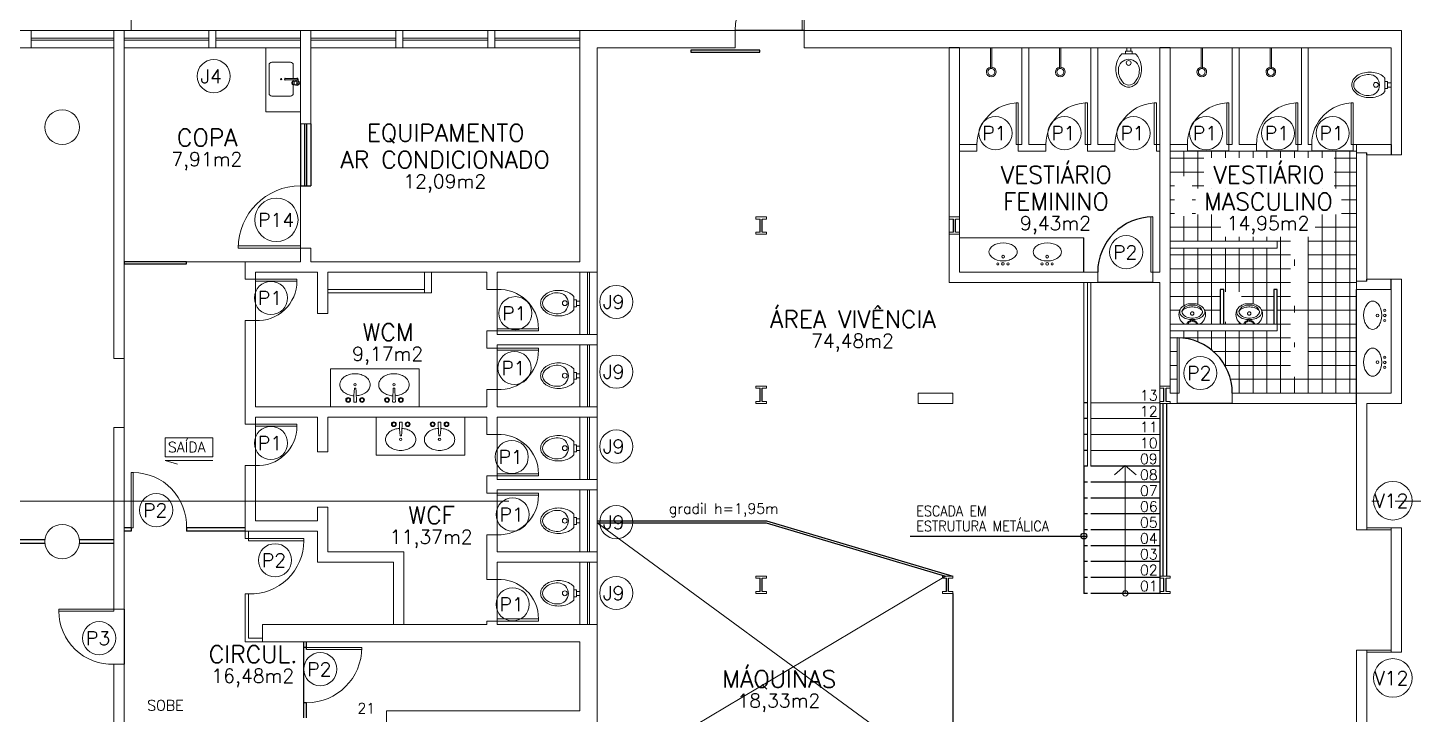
# Model space of a CAD drawing. Extents: x -1057 to 3416, y -340 to 4111.
# Drawn here: x -229.51 to -209.44, y 492.8 to 502.74 of the extents above; entities that cross this region are included whole.
import ezdxf
from ezdxf.enums import TextEntityAlignment as Align

# ---------------------------------------------------------------- set-up
doc = ezdxf.new("R2010")
doc.units = 0
doc.header["$LTSCALE"] = 50
for name, pattern in [('CONTINU', [0]), ('DASHDOT', [1, 0.5, -0.25, 0, -0.25]), ('DASHDOTX2', [2, 1, -0.5, 0, -0.5])]:
    doc.linetypes.add(name, pattern=pattern)
doc.layers.add('0.1', color=8, linetype='Continuous', lineweight=13)
doc.styles.add('80X50', font='romans.shx')
doc.styles.add('ROMANS', font='romans')
doc.styles.get("Standard").update_dxf_attribs({"font": 'romans.shx'})

# ---------------------------------------------------------------- blocks, each defined once
blk = doc.blocks.new('P60')
at = {"color": 252}
blk.add_lwpolyline([(-0.6, 0.06), (0, 0.06), (0, 0.03), (-0.6, 0.03)], close=True, dxfattribs=at)
at = {"color": 8}
blk.add_arc((-0.029, 0.06), 0.571, 87.1025, 180, dxfattribs=at)
blk = doc.blocks.new('Vaso')
for points in [[(0.03, -0.05), (0.03, 0), (-0.03, 0), (-0.03, -0.05)], [(0.05, -0.09), (0.05, -0.05), (-0.05, -0.05), (-0.05, -0.09)]]:
    blk.add_lwpolyline(points)
for points in [[(0.183, -0.31, -0.071776), (0.168, -0.413, -0.083144), (0.129, -0.494, -0.106699), (0.065, -0.552, -0.132564), (-0.002, -0.57, -0.132564), (-0.069, -0.552, -0.106699), (-0.133, -0.494, -0.083144), (-0.172, -0.413, -0.071776), (-0.187, -0.31, -0.071776), (-0.172, -0.207, -0.083144), (-0.133, -0.126, -0.060171), (-0.1, -0.09), (0.096, -0.09, -0.060171), (0.129, -0.126, -0.083144), (0.168, -0.207, -0.071776)], [(-0.088, -0.497, 0.2474), (0, -0.541, 0.2474), (0.088, -0.497, 0.197858), (0.152, -0.318, 0.418329), (0, -0.168, 0.418329), (-0.152, -0.318, 0.197858)]]:
    blk.add_lwpolyline(points, format="xyb", close=True)
blk.add_circle((-0.002, -0.22), 0.0352)
blk = doc.blocks.new('PIA')
for p, q in [((0, 0.245), (0.044, 0.245)), ((0.01, 0.23), (0.01, 0.06)), ((0.01, 0.215), (0.031, 0.215)), ((0.03, 0.175), (0.01, 0.175))]:
    blk.add_line(p, q)
blk.add_lwpolyline([(-0.01, 0.23), (-0.01, 0.06)])
for points in [[(0.08, 0.173), (0.08, 0.21, 0.133256), (0.078, 0.217, 0.106756), (0.073, 0.223, 0.082828), (0.065, 0.227, 0.071352), (0.055, 0.228, 0.071352), (0.045, 0.227, 0.082828), (0.037, 0.223, 0.106756), (0.032, 0.217, 0.133256), (0.03, 0.21), (0.03, 0.173)], [(-0.01, 0.175), (-0.205, 0.175, 0.414214), (-0.245, 0.135), (-0.245, -0.135, 0.414214), (-0.205, -0.175), (0.205, -0.175, 0.414214), (0.245, -0.135), (0.245, 0.135, 0.414214), (0.205, 0.175), (0.08, 0.175)]]:
    blk.add_lwpolyline(points, format="xyb")
at = {"color": 8}
for points in [[(0.046, 0.245, 0.263265), (0.037, 0.23), (0.037, 0.223)], [(0.073, 0.223), (0.073, 0.23, 0.546464), (0.048, 0.246, 0.546464)]]:
    blk.add_lwpolyline(points, format="xyb", dxfattribs=at)
blk.add_lwpolyline([(0.03, 0.173, 0.133256), (0.032, 0.166, 0.106756), (0.037, 0.16, 0.082828), (0.045, 0.157, 0.071352), (0.055, 0.155, 0.071352), (0.065, 0.157, 0.082828), (0.073, 0.16, 0.106756), (0.078, 0.166, 0.133256), (0.08, 0.173, 0.133256), (0.078, 0.179, 0.106756), (0.073, 0.185, 0.082828), (0.065, 0.189, 0.071352), (0.055, 0.19, 0.071352), (0.045, 0.189, 0.082828), (0.037, 0.185, 0.106756), (0.032, 0.179, 0.133256)], format="xyb", close=True)
blk.add_lwpolyline([(0.062, 0.165, 0.133256), (0.062, 0.167, 0.106756), (0.06, 0.169, 0.082828), (0.058, 0.17, 0.071352), (0.055, 0.171, 0.071352), (0.052, 0.17, 0.082828), (0.05, 0.169, 0.106756), (0.048, 0.167, 0.133256), (0.047, 0.165, 0.133256), (0.048, 0.163, 0.106756), (0.05, 0.162, 0.082828), (0.052, 0.16, 0.071352), (0.055, 0.16, 0.071352), (0.058, 0.16, 0.082828), (0.06, 0.162, 0.106756), (0.062, 0.163, 0.133256)], format="xyb", close=True, dxfattribs=at)
blk.add_circle((0, 0), 0.01)
for centre, radius, start, end in [((0, 0.23), 0.015, 311.8103, 228.1897), ((0, 0.23), 0.01, 0.0002, 180.0002), ((0.044, 0.255), 0.01, 270, 294.62), ((0, 0.06), 0.01, 180.0001, 0.0001)]:
    blk.add_arc(centre, radius, start, end)
for centre, radius, start, end in [((0.055, 0.23), 0.035, 315.5847, 154.6231), ((0.055, 0.23), 0.035, 205.3769, 224.4153), ((0, 0.06), 0.0125, 143.1301, 36.8699)]:
    blk.add_arc(centre, radius, start, end, dxfattribs=at)
blk = doc.blocks.new('Cuba')
blk.add_lwpolyline([(0.001, 0.05), (-0.007, 0.05, -0.389688), (-0.009, 0.052, -0.017234), (-0.019, 0.248, -0.418769), (-0.017, 0.25), (0.001, 0.25), (0.019, 0.25, -0.418769), (0.021, 0.248, -0.017234), (0.011, 0.052, -0.389688), (0.009, 0.05)], format="xyb", close=True)
blk.add_lwpolyline([(-0.016, 0.16, 0.059592), (-0.087, 0.147, 0.084248), (-0.156, 0.113, 0.106469), (-0.205, 0.058, 0.130159), (-0.22, 0, 0.130159), (-0.205, -0.058, 0.106469), (-0.156, -0.113, 0.084248), (-0.087, -0.147, 0.073281), (0, -0.16, 0.073281), (0.087, -0.147, 0.084248), (0.156, -0.113, 0.106469), (0.205, -0.058, 0.130159), (0.22, 0, 0.130159), (0.205, 0.058, 0.106469), (0.156, 0.113, 0.084248), (0.087, 0.147, 0.058268), (0.018, 0.159, 0.073281)], format="xyb")
for centre, radius in [((-0.099, 0.22), 0.035), ((0.101, 0.22), 0.035), ((0, 0), 0.0175)]:
    blk.add_circle(centre, radius)
at = {"color": 8}
for centre, radius in [((-0.099, 0.22), 0.025), ((-0.099, 0.22), 0.024), ((0.101, 0.22), 0.025), ((0.101, 0.22), 0.024)]:
    blk.add_circle(centre, radius, dxfattribs=at)
blk = doc.blocks.new('ÁREA')
for p in [(0.00005, 0.00376), (0, 0)]:
    blk.add_attdef('COMPARTIMENTO', text='', height=0.0025).set_placement(p, align=Align.CENTER)
at = {"color": 1}
for p in [(-0.00005, -0.00376), (-0.0001, -0.00752)]:
    blk.add_attdef('ÁREA', text='', height=0.002, dxfattribs=at).set_placement(p, align=Align.CENTER)
blk = doc.blocks.new('Cor-4A')
h = blk.add_hatch(color=1)
edge = h.paths.add_edge_path()
edge.add_line((-0.00005, -0.00732), (-0.00757, 0))
edge.add_line((-0.00757, 0), (-0.00014, 0.00731))
edge.add_line((-0.00014, 0.00731), (-0.00014, 0.005))
edge.add_arc((0, 0), 0.005, 91.6216, 269.468)
edge.add_line((-0.00005, -0.005), (-0.00005, -0.00732))
at = {"linetype": 'DASHDOTX2'}
blk.add_line((0, 0.03735), (0, 0.005), dxfattribs=at)
at = {"color": 1}
blk.add_lwpolyline([(-0.00005, -0.00732), (-0.00757, 0), (-0.00014, 0.00731), (-0.00014, 0.005, 0.98138), (-0.00005, -0.005)], format="xyb", close=True, dxfattribs=at)
blk.add_circle((0, 0), 0.005, dxfattribs=at)
at = {"color": 3, "style": 'ROMANS'}
blk.add_attdef('O', text='', height=0.006, rotation=90, dxfattribs=at).set_placement((0.00019, 0), align=Align.MIDDLE)
blk = doc.blocks.new('P80')
for points in [[(0, 0.86), (0, 0.83), (0.15, 0.83), (0.15, 0.86)], [(0, 0), (0, 0.03), (0.15, 0.03), (0.15, 0)]]:
    blk.add_lwpolyline(points)
blk.add_lwpolyline([(-0.8, 0.06), (0, 0.06), (0, 0.03), (-0.8, 0.03)], close=True)
at = {"color": 8}
blk.add_arc((-0.025, 0.056), 0.775, 88.1408, 179.6698, dxfattribs=at)
blk = doc.blocks.new('Chuveiro')
at = {"lineweight": -2}
for p, q in [((-0.28, 0), (-0.301, 0)), ((0, 0), (-0.28, 0)), ((-0.28, -0.02), (-0.301, -0.02)), ((0, -0.02), (-0.28, -0.02))]:
    blk.add_line(p, q, dxfattribs=at)
at = {"color": 8, "lineweight": -2}
blk.add_circle((-0.35, -0.01), 0.05, dxfattribs=at)
at = {"lineweight": -2}
blk.add_arc((-0.35, -0.01), 0.07, 8.2132, 351.7868, dxfattribs=at)
blk = doc.blocks.new('MIC')
for p, q in [((0, 0), (0, 0.111)), ((0.294, 0.002), (0.294, 0)), ((0, -0.112), (0, 0)), ((0.294, 0), (0.294, -0.002))]:
    blk.add_line(p, q)
for points in [[(0, 0.053, -0.473116), (0.005, 0.056), (0.025, 0.051, -0.362542), (0.031, 0.043), (0.033, 0.028, 0.564769), (0.039, 0.023)], [(0.002, 0.08), (0.034, 0.057, -0.1805), (0.041, 0.045), (0.043, 0.032, 0.35029), (0.049, 0.026, -0.252034), (0.063, 0.019)], [(0.064, 0.016, -0.100603), (0.082, 0.1, -0.114611), (0.123, 0.161, -0.309836), (0.21, 0.175, -0.309836)], [(0.161, -0.146), (0.165, -0.147, 0.189039), (0.197, -0.145, 0.189014), (0.26, -0.08, 0.116802), (0.275, 0, 0.116802), (0.26, 0.08, 0.189014), (0.197, 0.145, 0.189039), (0.165, 0.147), (0.161, 0.146)], [(0, -0.053, 0.473116), (0.005, -0.056), (0.025, -0.052, 0.362542), (0.031, -0.043), (0.033, -0.029, -0.564769), (0.039, -0.023)], [(0.002, -0.081), (0.034, -0.057, 0.1805), (0.041, -0.046), (0.043, -0.032, -0.35029), (0.049, -0.026, 0.252034), (0.063, -0.02)], [(0.064, -0.016, 0.100603), (0.082, -0.1, 0.114611), (0.123, -0.161, 0.309836), (0.21, -0.175, 0.309836)]]:
    blk.add_lwpolyline(points, format="xyb")
blk.add_lwpolyline([(0.247, 0), (0.247, -0.008, -0.102017), (0.231, -0.09, -0.100634), (0.2, -0.137, -0.31043), (0.159, -0.144, -0.029837), (0.153, -0.143, -0.193887), (0.101, -0.08, -0.096635), (0.085, 0, -0.096635), (0.101, 0.08, -0.193887), (0.153, 0.142, -0.029837), (0.159, 0.144, -0.31043), (0.2, 0.137, -0.100634), (0.231, 0.09, -0.102017), (0.247, 0.008)], format="xyb", close=True)
blk.add_circle((0.046, 0), 0.0075)
at = {"linetype": 'DASHDOT'}
blk.add_circle((0.152, 0), 0.024, dxfattribs=at)
for centre, radius, start, end in [((0.014, 0.111), 0.0142, 142.0649, 179.055), ((0.138, 0.032), 0.161, 69.9635, 146.7254), ((0.046, 0), 0.024, 251.9674, 108.0326), ((0.139, 0.048), 0.146, 35.2589, 68.1534), ((0.035, -0.011), 0.264, 26.2626, 32.6613), ((-0.029, -0.043), 0.336, 21.0674, 26.2626), ((0.16, 0.03), 0.134, 1.8451, 21.0674), ((-0.722, 0.002), 1.016, 360, 1.8451), ((0.014, -0.111), 0.0142, 180.945, 217.9351), ((0.138, -0.032), 0.161, 213.2746, 290.0365), ((0.139, -0.048), 0.146, 291.8466, 324.7411), ((0.035, 0.011), 0.264, 327.3387, 333.7374), ((-0.029, 0.043), 0.336, 333.7374, 338.9326), ((0.16, -0.03), 0.134, 338.9326, 358.1549), ((-0.722, -0.002), 1.016, 358.1549, 360)]:
    blk.add_arc(centre, radius, start, end)

msp = doc.modelspace()

# ---------------------------------------------------------------- linework, layer by layer
at = {"layer": '0.1', "color": 8, "linetype": 'DASHDOT', "ltscale": 0.4}
msp.add_line((-228.013, 502.7), (-228.013, 508.3), dxfattribs=at)
at = {"layer": '0.1', "color": 8}
for p, q in [((-243.763, 502.7), (-228.263, 502.7)), ((-229.463, 502.7), (-229.463, 502.45)), ((-229.463, 502.59), (-228.263, 502.59)), ((-228.113, 502.7), (-225.563, 502.7)), ((-228.113, 502.59), (-226.888, 502.59)), ((-226.788, 502.59), (-225.563, 502.59)), ((-225.413, 502.7), (-221.513, 502.7)), ((-225.413, 502.59), (-224.179, 502.59)), ((-224.079, 502.59), (-222.846, 502.59)), ((-222.746, 502.59), (-221.513, 502.59)), ((-228.263, 502.45), (-243.763, 502.45)), ((-228.263, 502.56), (-229.463, 502.56)), ((-226.888, 502.56), (-228.113, 502.56)), ((-225.563, 502.45), (-228.113, 502.45)), ((-225.563, 502.56), (-226.788, 502.56)), ((-226.063, 501.524), (-226.063, 502.45)), ((-224.179, 502.56), (-225.413, 502.56)), ((-221.513, 502.45), (-225.413, 502.45)), ((-222.846, 502.56), (-224.079, 502.56)), ((-221.513, 502.56), (-222.746, 502.56)), ((-215.113, 502.45), (-215.113, 501.05)), ((-215.013, 502.45), (-215.013, 501.05)), ((-214.113, 502.45), (-214.113, 501.05)), ((-214.013, 502.45), (-214.013, 501.05)), ((-212.063, 502.45), (-212.063, 501.05)), ((-211.963, 502.45), (-211.963, 501.05)), ((-211.063, 502.45), (-211.063, 501.05)), ((-210.963, 502.45), (-210.963, 501.05)), ((-215.163, 500.95), (-215.163, 501.65)), ((-214.163, 500.95), (-214.163, 501.65)), ((-213.163, 500.95), (-213.163, 501.65)), ((-212.113, 500.95), (-212.113, 501.65)), ((-211.113, 500.95), (-211.113, 501.65)), ((-210.313, 500.95), (-210.313, 501.65)), ((-225.563, 501.524), (-226.063, 501.524)), ((-215.763, 501.05), (-216.013, 501.05)), ((-215.763, 501.05), (-215.763, 500.95)), ((-215.113, 501.05), (-215.193, 501.05)), ((-214.763, 501.05), (-215.013, 501.05)), ((-214.763, 501.05), (-214.763, 500.95)), ((-214.113, 501.05), (-214.193, 501.05)), ((-213.763, 501.05), (-214.013, 501.05)), ((-213.763, 501.05), (-213.763, 500.95)), ((-213.113, 501.05), (-213.193, 501.05)), ((-212.713, 501.05), (-212.963, 501.05)), ((-212.713, 501.05), (-212.713, 500.95)), ((-212.063, 501.05), (-212.143, 501.05)), ((-211.713, 501.05), (-211.963, 501.05)), ((-211.713, 501.05), (-211.713, 500.95)), ((-211.063, 501.05), (-211.143, 501.05)), ((-210.913, 501.05), (-210.963, 501.05)), ((-210.913, 501.05), (-210.913, 500.95)), ((-210.263, 501.05), (-210.343, 501.05)), ((-215.763, 500.95), (-216.013, 500.95)), ((-214.763, 500.95), (-215.163, 500.95)), ((-213.763, 500.95), (-214.163, 500.95)), ((-213.113, 500.95), (-213.163, 500.95)), ((-212.713, 500.95), (-212.963, 500.95)), ((-211.713, 500.95), (-212.113, 500.95)), ((-210.913, 500.95), (-211.113, 500.95)), ((-210.263, 500.95), (-210.313, 500.95)), ((-210.113, 500.93), (-210.263, 500.93)), ((-225.563, 499.55), (-225.563, 500.45)), ((-218.963, 500), (-218.963, 499.97)), ((-218.963, 500), (-218.813, 500)), ((-218.963, 499.97), (-218.903, 499.97)), ((-218.873, 499.97), (-218.813, 499.97)), ((-218.813, 500), (-218.813, 499.97)), ((-216.163, 500), (-216.163, 499.97)), ((-216.163, 500), (-216.013, 500)), ((-216.163, 499.97), (-216.103, 499.97)), ((-216.073, 499.97), (-216.013, 499.97)), ((-216.013, 500), (-216.013, 499.97)), ((-218.963, 499.78), (-218.963, 499.75)), ((-218.963, 499.78), (-218.903, 499.78)), ((-218.873, 499.78), (-218.813, 499.78)), ((-218.813, 499.78), (-218.813, 499.75)), ((-216.163, 499.78), (-216.163, 499.75)), ((-216.163, 499.78), (-216.103, 499.78)), ((-216.073, 499.78), (-216.013, 499.78)), ((-216.013, 499.78), (-216.013, 499.75)), ((-218.963, 499.75), (-218.813, 499.75)), ((-216.163, 499.75), (-216.013, 499.75)), ((-216.013, 499.7), (-214.213, 499.7)), ((-211.413, 499.65), (-212.963, 499.65)), ((-211.413, 499.65), (-211.413, 499.55)), ((-211.413, 499.55), (-212.963, 499.55)), ((-223.763, 499.2), (-223.763, 498.9)), ((-223.663, 499.2), (-223.663, 498.9)), ((-221.513, 498.3), (-221.513, 499.2)), ((-221.403, 498.3), (-221.403, 499.2)), ((-221.373, 499.2), (-221.373, 498.3)), ((-221.263, 499.2), (-221.263, 498.3)), ((-226.213, 498.5), (-226.213, 499.1)), ((-210.113, 499.07), (-210.263, 499.07)), ((-223.763, 498.95), (-225.163, 498.95)), ((-223.663, 498.9), (-225.163, 498.9)), ((-222.713, 498.95), (-222.713, 498.35)), ((-211.413, 498.45), (-212.963, 498.45)), ((-211.413, 498.45), (-211.413, 498.35)), ((-211.413, 498.35), (-212.963, 498.35)), ((-222.713, 498.1), (-222.713, 497.5)), ((-221.513, 497.25), (-221.513, 498.15)), ((-221.403, 497.25), (-221.403, 498.15)), ((-221.373, 498.15), (-221.373, 497.25)), ((-221.263, 498.15), (-221.263, 497.25)), ((-228.113, 496.95), (-228.113, 497.95)), ((-225.125, 497.8), (-223.843, 497.8)), ((-225.125, 497.25), (-225.125, 497.8)), ((-223.843, 497.25), (-223.843, 497.8)), ((-218.963, 497.55), (-218.963, 497.52)), ((-218.963, 497.55), (-218.813, 497.55)), ((-218.963, 497.52), (-218.903, 497.52)), ((-218.873, 497.52), (-218.813, 497.52)), ((-218.813, 497.55), (-218.813, 497.52)), ((-216.113, 497.45), (-216.613, 497.45)), ((-216.613, 497.3), (-216.613, 497.45)), ((-216.113, 497.3), (-216.113, 497.45)), ((-213.113, 497.55), (-213.113, 497.52)), ((-213.113, 497.55), (-212.963, 497.55)), ((-213.113, 497.52), (-213.053, 497.52)), ((-213.023, 497.52), (-212.963, 497.52)), ((-212.963, 497.55), (-212.963, 497.52)), ((-218.963, 497.33), (-218.963, 497.3)), ((-218.963, 497.33), (-218.903, 497.33)), ((-218.963, 497.3), (-218.813, 497.3)), ((-218.873, 497.33), (-218.813, 497.33)), ((-218.813, 497.33), (-218.813, 497.3)), ((-216.113, 497.3), (-216.613, 497.3)), ((-213.113, 497.33), (-213.113, 497.3)), ((-213.113, 497.33), (-213.053, 497.33)), ((-213.113, 497.3), (-212.963, 497.3)), ((-213.023, 497.33), (-212.963, 497.33)), ((-212.963, 497.33), (-212.963, 497.3)), ((-226.213, 496.4), (-226.213, 497)), ((-224.464, 497.1), (-224.464, 496.55)), ((-223.181, 497.1), (-223.181, 496.55)), ((-221.513, 496.2), (-221.513, 497.1)), ((-221.403, 496.2), (-221.403, 497.1)), ((-221.373, 497.1), (-221.373, 496.2)), ((-221.263, 497.1), (-221.263, 496.2)), ((-222.713, 496.85), (-222.713, 496.25)), ((-224.464, 496.55), (-223.181, 496.55)), ((-213.613, 496.401), (-213.77, 496.266)), ((-213.613, 494.55), (-213.613, 496.401)), ((-213.613, 496.401), (-213.455, 496.266)), ((-222.713, 496), (-222.713, 495.4)), ((-221.513, 495.15), (-221.513, 496.05)), ((-221.403, 495.15), (-221.403, 496.05)), ((-221.373, 496.05), (-221.373, 495.15)), ((-221.263, 496.05), (-221.263, 495.15)), ((-226.363, 495.45), (-226.363, 495.343)), ((-209.763, 495.47), (-210.263, 495.47)), ((-210.113, 495.5), (-209.763, 495.5)), ((-225.513, 495.343), (-226.363, 495.343)), ((-221.513, 494.1), (-221.513, 495)), ((-221.403, 494.1), (-221.403, 495)), ((-221.373, 495), (-221.373, 494.1)), ((-221.263, 495), (-221.263, 494.1)), ((-218.963, 494.8), (-218.963, 494.77)), ((-218.963, 494.8), (-218.813, 494.8)), ((-218.963, 494.77), (-218.903, 494.77)), ((-218.873, 494.77), (-218.813, 494.77)), ((-218.813, 494.8), (-218.813, 494.77)), ((-216.263, 494.8), (-216.263, 494.77)), ((-216.263, 494.8), (-216.113, 494.8)), ((-216.263, 494.77), (-216.203, 494.77)), ((-216.173, 494.77), (-216.113, 494.77)), ((-216.113, 494.8), (-216.113, 494.77)), ((-213.113, 494.8), (-213.113, 494.77)), ((-213.113, 494.8), (-212.963, 494.8)), ((-213.113, 494.77), (-213.053, 494.77)), ((-213.023, 494.77), (-212.963, 494.77)), ((-212.963, 494.8), (-212.963, 494.77)), ((-222.713, 494.75), (-222.713, 494.15)), ((-218.963, 494.58), (-218.963, 494.55)), ((-218.963, 494.58), (-218.903, 494.58)), ((-218.873, 494.58), (-218.813, 494.58)), ((-218.813, 494.58), (-218.813, 494.55)), ((-216.263, 494.58), (-216.263, 494.55)), ((-216.263, 494.58), (-216.203, 494.58)), ((-216.173, 494.58), (-216.113, 494.58)), ((-216.113, 494.58), (-216.113, 494.55)), ((-213.113, 494.58), (-213.113, 494.55)), ((-213.113, 494.58), (-213.053, 494.58)), ((-213.023, 494.58), (-212.963, 494.58)), ((-212.963, 494.58), (-212.963, 494.55)), ((-226.313, 494.543), (-226.363, 494.543)), ((-226.363, 494.543), (-226.363, 493.85)), ((-226.313, 494.543), (-226.313, 493.9)), ((-218.963, 494.55), (-218.813, 494.55)), ((-216.263, 494.55), (-216.113, 494.55)), ((-213.113, 494.55), (-212.963, 494.55)), ((-226.113, 493.85), (-226.363, 493.85)), ((-226.113, 493.9), (-226.313, 493.9)), ((-210.113, 493.73), (-209.763, 493.73)), ((-209.763, 493.7), (-210.113, 493.7))]:
    msp.add_line(p, q, dxfattribs=at)
at = {"layer": '0.1', "color": 7}
for p, q in [((-228.263, 502.7), (-228.263, 497.95)), ((-228.113, 502.7), (-228.263, 502.7)), ((-228.113, 502.7), (-228.113, 497.95)), ((-225.563, 502.7), (-225.563, 501.35)), ((-225.563, 502.7), (-225.413, 502.7)), ((-225.413, 502.7), (-225.413, 501.35)), ((-221.513, 502.7), (-221.513, 499.35)), ((-221.513, 502.7), (-219.263, 502.7)), ((-219.263, 502.45), (-219.263, 502.7)), ((-218.263, 502.7), (-218.263, 502.45)), ((-218.263, 502.7), (-209.613, 502.7)), ((-209.613, 500.9), (-209.613, 502.7)), ((-221.263, 502.45), (-221.263, 499.2)), ((-221.263, 502.45), (-219.263, 502.45)), ((-218.263, 502.45), (-216.163, 502.45)), ((-216.163, 502.45), (-216.163, 499.05)), ((-216.013, 502.45), (-213.113, 502.45)), ((-216.013, 502.45), (-216.013, 499.2)), ((-213.113, 502.45), (-213.113, 499.2)), ((-212.963, 502.45), (-209.763, 502.45)), ((-212.963, 502.45), (-212.963, 497.45)), ((-209.763, 501.05), (-209.763, 502.45)), ((-225.563, 501.35), (-225.413, 501.35)), ((-210.263, 498.95), (-210.263, 501.05)), ((-209.763, 501.05), (-210.263, 501.05)), ((-209.613, 500.9), (-210.113, 500.9)), ((-210.113, 499.1), (-210.113, 500.9)), ((-225.413, 499.55), (-225.563, 499.55)), ((-225.563, 499.55), (-225.563, 499.35)), ((-225.413, 499.55), (-225.413, 499.35)), ((-226.363, 499.35), (-225.563, 499.35)), ((-226.363, 499.35), (-226.363, 499.1)), ((-226.213, 499.2), (-226.213, 499.1)), ((-226.213, 499.2), (-225.313, 499.2)), ((-225.413, 499.35), (-221.513, 499.35)), ((-225.313, 499.2), (-225.313, 498.6)), ((-225.163, 499.2), (-225.163, 498.6)), ((-225.163, 499.2), (-222.863, 499.2)), ((-222.863, 499.2), (-222.863, 498.95)), ((-222.713, 499.2), (-221.263, 499.2)), ((-222.713, 499.2), (-222.713, 498.95)), ((-216.013, 499.2), (-214.013, 499.2)), ((-214.013, 499.05), (-214.013, 499.2)), ((-213.213, 499.2), (-213.113, 499.2)), ((-213.213, 499.05), (-213.213, 499.2)), ((-226.213, 499.1), (-226.363, 499.1)), ((-216.163, 499.05), (-214.013, 499.05)), ((-213.213, 499.05), (-213.113, 499.05)), ((-213.113, 499.05), (-213.113, 497.3)), ((-209.613, 499.1), (-210.113, 499.1)), ((-209.613, 497.3), (-209.613, 499.1)), ((-222.863, 498.95), (-222.713, 498.95)), ((-209.763, 498.95), (-210.263, 498.95)), ((-209.763, 497.45), (-209.763, 498.95)), ((-225.163, 498.6), (-225.313, 498.6)), ((-226.363, 498.5), (-226.213, 498.5)), ((-226.363, 498.5), (-226.363, 497)), ((-226.213, 498.5), (-226.213, 497.25)), ((-222.713, 498.35), (-222.863, 498.35)), ((-222.863, 498.35), (-222.863, 498.1)), ((-222.713, 498.35), (-222.713, 498.3)), ((-222.713, 498.3), (-221.263, 498.3)), ((-221.263, 498.3), (-221.263, 498.15)), ((-222.713, 498.1), (-222.863, 498.1)), ((-222.713, 498.15), (-221.263, 498.15)), ((-222.713, 498.15), (-222.713, 498.1)), ((-228.263, 497.95), (-228.113, 497.95)), ((-222.863, 497.5), (-222.713, 497.5)), ((-222.863, 497.5), (-222.863, 497.25)), ((-222.713, 497.5), (-222.713, 497.25)), ((-212.863, 497.45), (-212.963, 497.45)), ((-212.863, 497.45), (-212.863, 497.3)), ((-209.763, 497.45), (-212.063, 497.45)), ((-212.063, 497.3), (-212.063, 497.45)), ((-226.213, 497.25), (-222.863, 497.25)), ((-222.713, 497.25), (-221.263, 497.25)), ((-221.263, 497.25), (-221.263, 497.1)), ((-212.863, 497.3), (-213.113, 497.3)), ((-210.263, 497.3), (-212.063, 497.3)), ((-210.263, 495.47), (-210.263, 497.3)), ((-209.613, 497.3), (-210.113, 497.3)), ((-210.113, 495.47), (-210.113, 497.3)), ((-226.213, 497), (-226.363, 497)), ((-226.213, 497.1), (-225.313, 497.1)), ((-226.213, 497.1), (-226.213, 497)), ((-225.313, 497.1), (-225.313, 496.6)), ((-225.163, 497.1), (-225.163, 496.6)), ((-225.163, 497.1), (-222.863, 497.1)), ((-222.863, 497.1), (-222.863, 496.85)), ((-222.713, 497.1), (-221.263, 497.1)), ((-222.713, 497.1), (-222.713, 496.85)), ((-228.263, 496.95), (-228.263, 494.324)), ((-228.263, 496.95), (-228.113, 496.95)), ((-228.113, 496.95), (-228.113, 494.324)), ((-222.863, 496.85), (-222.713, 496.85)), ((-225.313, 496.6), (-225.163, 496.6)), ((-226.363, 496.4), (-226.213, 496.4)), ((-226.363, 496.4), (-226.363, 495.45)), ((-226.213, 496.4), (-226.213, 495.6)), ((-222.713, 496.25), (-222.863, 496.25)), ((-222.863, 496.25), (-222.863, 496)), ((-222.713, 496.25), (-222.713, 496.2)), ((-222.713, 496.2), (-221.263, 496.2)), ((-221.263, 496.2), (-221.263, 496.05)), ((-222.713, 496), (-222.863, 496)), ((-222.713, 496.05), (-221.263, 496.05)), ((-222.713, 496.05), (-222.713, 496)), ((-225.313, 495.8), (-225.313, 495.6)), ((-225.313, 495.8), (-225.163, 495.8)), ((-225.163, 495.8), (-225.163, 495.15)), ((-226.213, 495.6), (-225.313, 495.6)), ((-226.363, 495.45), (-225.313, 495.45)), ((-225.313, 495.45), (-225.313, 495)), ((-222.863, 495.4), (-222.713, 495.4)), ((-222.863, 495.4), (-222.863, 494.75)), ((-222.713, 495.4), (-222.713, 495.15)), ((-209.613, 495.5), (-209.763, 495.5)), ((-209.763, 493.7), (-209.763, 495.5)), ((-209.613, 493.7), (-209.613, 495.5)), ((-225.313, 495), (-224.213, 495)), ((-225.163, 495.15), (-224.063, 495.15)), ((-224.213, 495), (-224.213, 494.1)), ((-224.063, 495.15), (-224.063, 494.1)), ((-222.713, 495.15), (-221.263, 495.15)), ((-222.713, 495), (-222.713, 494.75)), ((-222.713, 495), (-221.263, 495)), ((-221.263, 495.15), (-221.263, 495)), ((-222.863, 494.75), (-222.713, 494.75)), ((-228.113, 494.324), (-228.263, 494.324)), ((-222.713, 494.15), (-222.863, 494.15)), ((-222.863, 494.15), (-222.863, 494.1)), ((-222.713, 494.15), (-222.713, 494.1)), ((-226.113, 494.1), (-222.863, 494.1)), ((-226.113, 494.1), (-226.113, 493.85)), ((-222.713, 494.1), (-221.263, 494.1)), ((-221.263, 494.1), (-221.263, 491.8)), ((-226.113, 493.85), (-221.513, 493.85)), ((-221.513, 493.85), (-221.513, 492.85)), ((-210.113, 493.73), (-210.263, 493.73)), ((-210.263, 491.8), (-210.263, 493.73)), ((-210.113, 491.8), (-210.113, 493.73)), ((-209.613, 493.7), (-209.763, 493.7)), ((-228.263, 493.524), (-228.263, 487.7)), ((-228.113, 493.524), (-228.263, 493.524)), ((-228.113, 493.524), (-228.113, 490.25)), ((-224.313, 492.85), (-224.313, 490.25)), ((-221.513, 492.85), (-224.313, 492.85))]:
    msp.add_line(p, q, dxfattribs=at)
at = {"layer": '0.1', "color": 8, "linetype": 'CONTINU', "lineweight": -2}
for p, q in [((-218.263, 502.7), (-219.263, 502.7)), ((-216.013, 502.45), (-216.163, 502.45)), ((-212.963, 502.45), (-213.113, 502.45)), ((-225.563, 501.35), (-225.563, 500.45)), ((-225.503, 501.35), (-225.503, 500.45)), ((-225.473, 501.35), (-225.473, 500.45)), ((-225.413, 501.35), (-225.413, 500.45)), ((-209.763, 501.05), (-209.763, 500.9)), ((-212.113, 500.95), (-212.713, 500.95)), ((-211.113, 500.95), (-211.713, 500.95)), ((-210.313, 500.95), (-210.913, 500.95)), ((-210.113, 500.9), (-210.113, 500.93)), ((-225.563, 500.45), (-225.413, 500.45)), ((-218.903, 499.78), (-218.903, 499.97)), ((-218.873, 499.78), (-218.873, 499.97)), ((-216.103, 499.78), (-216.103, 499.97)), ((-216.073, 499.78), (-216.073, 499.97)), ((-214.213, 499.2), (-214.213, 499.7)), ((-213.213, 499.05), (-214.013, 499.05)), ((-210.113, 499.07), (-210.113, 499.1)), ((-209.763, 498.95), (-209.763, 499.1)), ((-212.188, 498.95), (-212.238, 498.95)), ((-212.238, 498.95), (-212.238, 498.45)), ((-212.188, 498.45), (-212.188, 498.95)), ((-211.413, 498.95), (-211.463, 498.95)), ((-211.463, 498.95), (-211.463, 498.45)), ((-211.413, 498.45), (-211.413, 498.95)), ((-210.263, 497.3), (-210.263, 498.95)), ((-218.903, 497.33), (-218.903, 497.52)), ((-218.873, 497.33), (-218.873, 497.52)), ((-213.053, 497.33), (-213.053, 497.52)), ((-213.023, 497.33), (-213.023, 497.52)), ((-214.163, 497.31), (-214.213, 497.31)), ((-213.113, 497.3), (-213.113, 494.55)), ((-213.063, 494.8), (-213.063, 497.3)), ((-213.013, 494.8), (-213.013, 497.3)), ((-212.063, 497.3), (-212.863, 497.3)), ((-214.163, 497.08), (-214.213, 497.08)), ((-214.163, 496.85), (-214.213, 496.85)), ((-214.163, 496.62), (-214.213, 496.62)), ((-214.213, 496.39), (-214.213, 494.55)), ((-214.163, 496.39), (-214.213, 496.39)), ((-213.113, 496.39), (-214.113, 496.39)), ((-214.163, 496.16), (-214.213, 496.16)), ((-213.113, 496.16), (-214.113, 496.16)), ((-214.163, 495.93), (-214.213, 495.93)), ((-213.113, 495.93), (-214.113, 495.93)), ((-221.263, 495.6), (-218.813, 495.6)), ((-221.263, 495.57), (-218.817, 495.57)), ((-218.817, 495.57), (-216.218, 494.8)), ((-218.813, 495.6), (-216.113, 494.8)), ((-214.163, 495.7), (-214.213, 495.7)), ((-213.113, 495.7), (-214.113, 495.7)), ((-228.013, 495.5), (-228.113, 495.5)), ((-228.013, 495.45), (-228.113, 495.45)), ((-228.013, 495.5), (-228.013, 495.45)), ((-226.363, 495.5), (-227.213, 495.5)), ((-227.213, 495.5), (-227.213, 495.45)), ((-226.363, 495.45), (-227.213, 495.45)), ((-216.73, 495.38), (-214.174, 495.38)), ((-214.163, 495.47), (-214.213, 495.47)), ((-213.113, 495.47), (-214.113, 495.47)), ((-229.261, 495.325), (-233.388, 495.325)), ((-229.261, 495.275), (-233.388, 495.275)), ((-228.263, 495.325), (-228.764, 495.325)), ((-228.263, 495.275), (-228.764, 495.275)), ((-214.163, 495.24), (-214.213, 495.24)), ((-213.113, 495.24), (-214.113, 495.24)), ((-214.163, 495.01), (-214.213, 495.01)), ((-213.113, 495.01), (-214.113, 495.01)), ((-218.903, 494.58), (-218.903, 494.77)), ((-218.873, 494.58), (-218.873, 494.77)), ((-216.203, 494.58), (-216.203, 494.77)), ((-216.173, 494.58), (-216.173, 494.77)), ((-214.163, 494.78), (-214.213, 494.78)), ((-213.113, 494.78), (-214.113, 494.78)), ((-213.053, 494.58), (-213.053, 494.77)), ((-213.023, 494.58), (-213.023, 494.77)), ((-216.113, 494.55), (-216.113, 491.8)), ((-214.163, 494.55), (-214.213, 494.55)), ((-213.113, 494.55), (-214.113, 494.55)), ((-228.113, 494.324), (-228.113, 493.524)), ((-225.513, 492.75), (-225.513, 493.85)), ((-225.473, 493.767), (-225.513, 493.767)), ((-225.473, 493.737), (-225.473, 493.85)), ((-225.473, 492.967), (-225.513, 492.967)), ((-225.473, 492.75), (-225.473, 492.967))]:
    msp.add_line(p, q, dxfattribs=at)
at = {"layer": '0.1', "color": 8, "linetype": 'CONTINU'}
for p, q in [((-212.963, 500.85), (-212.476, 500.85)), ((-212.763, 500.59), (-212.763, 500.95)), ((-212.563, 500.41), (-212.563, 500.95)), ((-212.363, 500.858), (-212.363, 500.95)), ((-212.163, 500.858), (-212.163, 500.95)), ((-211.963, 500.858), (-211.963, 500.95)), ((-211.763, 500.858), (-211.763, 500.95)), ((-211.563, 500.858), (-211.563, 500.95)), ((-211.363, 500.858), (-211.363, 500.95)), ((-211.163, 500.858), (-211.163, 500.95)), ((-210.963, 500.858), (-210.963, 500.95)), ((-210.763, 500.858), (-210.763, 500.95)), ((-210.59, 500.85), (-210.263, 500.85)), ((-210.563, 500.41), (-210.563, 500.95)), ((-210.363, 497.45), (-210.363, 500.95)), ((-212.963, 500.65), (-212.476, 500.65)), ((-210.59, 500.65), (-210.263, 500.65)), ((-212.963, 500.45), (-212.901, 500.45)), ((-212.646, 500.45), (-212.476, 500.45)), ((-212.363, 500.41), (-212.363, 500.412)), ((-212.163, 500.41), (-212.163, 500.412)), ((-211.963, 500.41), (-211.963, 500.412)), ((-211.763, 500.41), (-211.763, 500.412)), ((-211.563, 500.41), (-211.563, 500.412)), ((-211.363, 500.41), (-211.363, 500.412)), ((-211.163, 500.41), (-211.163, 500.412)), ((-210.963, 500.41), (-210.963, 500.412)), ((-210.763, 500.41), (-210.763, 500.412)), ((-210.59, 500.45), (-210.263, 500.45)), ((-212.963, 500.25), (-212.901, 500.25)), ((-212.646, 500.25), (-212.596, 500.25)), ((-210.483, 500.25), (-210.263, 500.25)), ((-212.963, 500.05), (-212.901, 500.05)), ((-212.763, 499.65), (-212.763, 500.011)), ((-212.646, 500.05), (-212.596, 500.05)), ((-212.563, 499.65), (-212.563, 500.035)), ((-212.363, 499.65), (-212.363, 500.035)), ((-210.763, 497.45), (-210.763, 500.035)), ((-210.563, 497.45), (-210.563, 500.035)), ((-210.483, 500.05), (-210.263, 500.05)), ((-212.963, 499.85), (-212.23, 499.85)), ((-210.863, 499.85), (-210.263, 499.85)), ((-212.163, 499.65), (-212.163, 499.712)), ((-211.963, 499.65), (-211.963, 499.712)), ((-211.763, 499.65), (-211.763, 499.712)), ((-211.563, 499.65), (-211.563, 499.712)), ((-211.413, 499.65), (-211.222, 499.65)), ((-211.363, 497.45), (-211.363, 499.712)), ((-210.967, 499.65), (-210.263, 499.65)), ((-210.963, 497.45), (-210.963, 499.712)), ((-212.963, 499.45), (-211.222, 499.45)), ((-212.763, 498.716), (-212.763, 499.55)), ((-212.563, 498.734), (-212.563, 499.55)), ((-212.363, 498.45), (-212.363, 499.55)), ((-212.163, 498.917), (-212.163, 499.55)), ((-211.963, 498.917), (-211.963, 499.55)), ((-211.763, 498.741), (-211.763, 499.55)), ((-211.563, 498.45), (-211.563, 499.55)), ((-211.163, 499.29), (-211.163, 499.384)), ((-210.967, 499.45), (-210.263, 499.45)), ((-226.363, 499.35), (-228.113, 499.35)), ((-212.963, 499.25), (-211.222, 499.25)), ((-210.967, 499.25), (-210.263, 499.25)), ((-212.963, 499.05), (-211.222, 499.05)), ((-210.967, 499.05), (-210.263, 499.05)), ((-212.963, 498.85), (-212.238, 498.85)), ((-212.188, 498.85), (-212.186, 498.85)), ((-211.931, 498.85), (-211.463, 498.85)), ((-211.413, 498.85), (-211.222, 498.85)), ((-210.967, 498.85), (-210.263, 498.85)), ((-212.963, 498.65), (-212.824, 498.65)), ((-212.464, 498.65), (-212.238, 498.65)), ((-212.188, 498.65), (-212.186, 498.65)), ((-211.638, 498.65), (-211.463, 498.65)), ((-211.413, 498.65), (-210.263, 498.65)), ((-211.163, 498.617), (-211.163, 498.711)), ((-212.963, 498.45), (-212.755, 498.45)), ((-212.763, 498.45), (-212.763, 498.452)), ((-212.696, 498.45), (-212.562, 498.45)), ((-212.563, 498.45), (-212.563, 498.451)), ((-212.532, 498.45), (-211.929, 498.45)), ((-212.163, 498.45), (-212.163, 498.484)), ((-211.963, 498.45), (-211.963, 498.473)), ((-211.706, 498.45), (-211.222, 498.45)), ((-210.967, 498.45), (-210.263, 498.45)), ((-212.963, 498.25), (-212.863, 498.25)), ((-212.833, 498.25), (-211.222, 498.25)), ((-212.763, 498.244), (-212.763, 498.35)), ((-212.563, 498.192), (-212.563, 498.35)), ((-212.363, 498.075), (-212.363, 498.35)), ((-212.163, 497.838), (-212.163, 498.35)), ((-211.963, 497.45), (-211.963, 498.35)), ((-211.763, 497.45), (-211.763, 498.35)), ((-211.563, 497.45), (-211.563, 498.35)), ((-211.163, 498.117), (-211.163, 498.184)), ((-210.967, 498.25), (-210.263, 498.25)), ((-212.963, 498.05), (-212.863, 498.05)), ((-212.333, 498.05), (-211.222, 498.05)), ((-210.967, 498.05), (-210.263, 498.05)), ((-212.963, 497.85), (-212.863, 497.85)), ((-212.17, 497.85), (-211.222, 497.85)), ((-210.967, 497.85), (-210.263, 497.85)), ((-212.963, 497.65), (-212.863, 497.65)), ((-212.088, 497.65), (-210.263, 497.65)), ((-211.163, 497.45), (-211.163, 497.684)), ((-226.829, 496.474), (-227.523, 496.474)), ((-227.523, 496.474), (-227.341, 496.423))]:
    msp.add_line(p, q, dxfattribs=at)
at = {"layer": '0.1', "color": 8, "linetype": 'DASHDOT', "ltscale": 0.2}
for p, q in [((-214.213, 499.05), (-214.213, 496.39)), ((-214.163, 499.05), (-214.163, 496.39)), ((-214.113, 499.05), (-214.113, 496.39)), ((-213.113, 497.31), (-214.113, 497.31)), ((-213.113, 497.08), (-214.113, 497.08)), ((-213.113, 496.85), (-214.113, 496.85)), ((-213.113, 496.62), (-214.113, 496.62))]:
    msp.add_line(p, q, dxfattribs=at)
at = {"layer": '0.1', "color": 8, "linetype": 'DASHDOTX2', "ltscale": 0.5}
msp.add_line((-297.641, 495.885), (-208.939, 495.885), dxfattribs=at)
at = {"layer": '0.1', "color": 8, "linetype": 'DASHDOT', "ltscale": 0.3}
for p, q in [((-216.113, 491.8), (-221.263, 495.57)), ((-216.218, 494.8), (-221.263, 491.8))]:
    msp.add_line(p, q, dxfattribs=at)
at = {"layer": '0.1', "color": 8}
for points in [[(-218.263, 502.7), (-218.263, 503.7), (-218.293, 503.7), (-218.293, 502.7)], [(-213.243, 500), (-213.243, 499.2), (-213.213, 499.2), (-213.213, 500)], [(-212.833, 498.25), (-212.833, 497.45), (-212.863, 497.45), (-212.863, 498.25)], [(-227.983, 496.3), (-227.983, 495.5), (-228.013, 495.5), (-228.013, 496.3)], [(-225.473, 493.767), (-224.673, 493.767), (-224.673, 493.737), (-225.473, 493.737)]]:
    msp.add_lwpolyline(points, close=True, dxfattribs=at)
for points in [[(-226.888, 502.45), (-226.888, 502.7)], [(-226.788, 502.7), (-226.788, 502.45)], [(-224.179, 502.45), (-224.179, 502.7)], [(-224.079, 502.7), (-224.079, 502.45)], [(-222.846, 502.45), (-222.846, 502.7)], [(-222.746, 502.7), (-222.746, 502.45)], [(-215.193, 501.05), (-215.193, 501.65), (-215.163, 501.65)], [(-214.193, 501.05), (-214.193, 501.65), (-214.163, 501.65)], [(-213.193, 501.05), (-213.193, 501.65), (-213.163, 501.65)], [(-212.143, 501.05), (-212.143, 501.65), (-212.113, 501.65)], [(-211.143, 501.05), (-211.143, 501.65), (-211.113, 501.65)], [(-210.343, 501.05), (-210.343, 501.65), (-210.313, 501.65)], [(-225.563, 499.55), (-226.463, 499.55), (-226.463, 499.58), (-225.563, 499.58)], [(-225.513, 495.343), (-225.513, 495.313), (-226.313, 495.313), (-226.313, 495.45)]]:
    msp.add_lwpolyline(points, dxfattribs=at)
at = {"layer": '0.1', "color": 8, "linetype": 'CONTINU', "lineweight": -2}
for points in [[(-218.907, 502.384), (-218.907, 502.414), (-219.907, 502.414), (-219.907, 502.384)], [(-228.113, 499.32), (-227.213, 499.32), (-227.213, 499.35), (-228.113, 499.35)]]:
    msp.add_lwpolyline(points, close=True, dxfattribs=at)
at = {"layer": '0.1', "color": 8}
for points in [[(-215.189, 499.535, 0.106633), (-215.231, 499.581, 0.083482), (-215.296, 499.613, 0.145222), (-215.47, 499.613, 0.083482), (-215.534, 499.581, 0.106633), (-215.577, 499.535, 0.268318), (-215.577, 499.454, 0.106633), (-215.534, 499.408, 0.083482), (-215.47, 499.376, 0.145222), (-215.296, 499.376, 0.083482), (-215.231, 499.408, 0.106633), (-215.189, 499.454, 0.268318), (-215.189, 499.535)], [(-214.549, 499.535, 0.106633), (-214.592, 499.581, 0.083482), (-214.656, 499.613, 0.145222), (-214.83, 499.613, 0.083482), (-214.895, 499.581, 0.106633), (-214.937, 499.535, 0.268318), (-214.937, 499.454, 0.106633), (-214.895, 499.408, 0.083482), (-214.83, 499.376, 0.145222), (-214.656, 499.376, 0.083482), (-214.592, 499.408, 0.106633), (-214.549, 499.454, 0.268318), (-214.549, 499.535)], [(-210.07, 498.771, 0.106633), (-210.116, 498.728, 0.083482), (-210.148, 498.664, 0.145222), (-210.148, 498.49, 0.083482), (-210.116, 498.425, 0.106633), (-210.07, 498.383, 0.268318), (-209.989, 498.383, 0.106633), (-209.943, 498.425, 0.083482), (-209.911, 498.49, 0.145222), (-209.911, 498.664, 0.083482), (-209.943, 498.728, 0.106633), (-209.989, 498.771, 0.268318), (-210.07, 498.771)], [(-210.07, 498.091, 0.106633), (-210.116, 498.049, 0.083482), (-210.148, 497.985, 0.145222), (-210.148, 497.81, 0.083482), (-210.116, 497.746, 0.106633), (-210.07, 497.704, 0.268318), (-209.989, 497.704, 0.106633), (-209.943, 497.746, 0.083482), (-209.911, 497.81, 0.145222), (-209.911, 497.985, 0.083482), (-209.943, 498.049, 0.106633), (-209.989, 498.091, 0.268318), (-210.07, 498.091)]]:
    msp.add_lwpolyline(points, format="xyb", dxfattribs=at)
at = {"layer": '0.1', "color": 8, "linetype": 'CONTINU'}
msp.add_lwpolyline([(-227.523, 496.529), (-226.829, 496.529), (-226.829, 496.804), (-227.523, 496.804)], close=True, dxfattribs=at)
at = {"layer": '0.1', "color": 8}
for centre, radius in [((-226.818, 502.038), 0.24), ((-215.494, 501.213), 0.24), ((-214.494, 501.213), 0.24), ((-213.494, 501.213), 0.24), ((-212.444, 501.213), 0.24), ((-211.401, 501.213), 0.24), ((-210.609, 501.213), 0.24), ((-225.911, 499.959), 0.314), ((-213.601, 499.49), 0.24), ((-215.384, 499.425), 0.0198), ((-214.745, 499.425), 0.0198), ((-215.459, 499.32), 0.0155), ((-215.385, 499.321), 0.0193), ((-215.312, 499.32), 0.0155), ((-214.819, 499.32), 0.0155), ((-214.745, 499.321), 0.0193), ((-214.672, 499.32), 0.0155), ((-225.989, 498.827), 0.24), ((-220.987, 498.77), 0.24), ((-222.449, 498.606), 0.24), ((-209.96, 498.575), 0.0198), ((-209.856, 498.575), 0.0193), ((-209.855, 498.648), 0.0155), ((-209.855, 498.501), 0.0155), ((-222.462, 497.813), 0.24), ((-220.987, 497.759), 0.24), ((-212.527, 497.74), 0.24), ((-209.855, 497.969), 0.0155), ((-209.96, 497.896), 0.0198), ((-209.856, 497.895), 0.0193), ((-209.855, 497.822), 0.0155), ((-225.989, 496.727), 0.24), ((-222.501, 496.525), 0.24), ((-220.987, 496.677), 0.24), ((-209.738, 495.892), 0.28), ((-227.651, 495.755), 0.24), ((-222.488, 495.693), 0.24), ((-220.987, 495.581), 0.24), ((-225.93, 495.03), 0.24), ((-220.987, 494.556), 0.24), ((-222.488, 494.392), 0.24), ((-213.613, 494.55), 0.0387), ((-228.478, 493.902), 0.24), ((-225.274, 493.453), 0.24), ((-209.738, 493.326), 0.28)]:
    msp.add_circle(centre, radius, dxfattribs=at)
at = {"layer": '0.1', "color": 7}
for centre in [(-229.013, 501.3), (-229.013, 495.3)]:
    msp.add_circle(centre, 0.25, dxfattribs=at)
at = {"layer": '0.1', "color": 8, "linetype": 'CONTINU', "lineweight": -2}
msp.add_circle((-214.213, 495.38), 0.0431, dxfattribs=at)
at = {"layer": '0.1', "color": 8}
for centre, radius, start, end in [((-218.263, 502.7), 1, 90, 180), ((-225.563, 499.55), 0.9, 90, 180), ((-227.987, 495.525), 0.775, 358.1408, 89.6698), ((-226.287, 495.317), 0.775, 268.1408, 359.6698), ((-225.473, 493.767), 0.8, 270, 0)]:
    msp.add_arc(centre, radius, start, end, dxfattribs=at)
at = {"layer": '0.1', "color": 8, "linetype": 'CONTINU'}
for centre in [(-215.163, 501.05), (-214.163, 501.05), (-213.163, 501.05), (-212.113, 501.05), (-211.113, 501.05), (-210.313, 501.05)]:
    msp.add_arc(centre, 0.6, 90, 180, dxfattribs=at)
at = {"layer": '0.1', "color": 8, "linetype": 'CONTINU', "lineweight": -2}
for centre, start, end in [((-213.213, 499.2), 90, 180), ((-212.863, 497.45), 360, 90)]:
    msp.add_arc(centre, 0.8, start, end, dxfattribs=at)

# ---------------------------------------------------------------- block references
at = {"layer": '0.1', "color": 8}
for name, p, rotation in [('Chuveiro', (-215.565, 502.45), 90), ('Chuveiro', (-214.565, 502.45), 90), ('Chuveiro', (-212.515, 502.45), 90), ('Chuveiro', (-211.515, 502.45), 90), ('PIA', (-225.841, 501.995), 270), ('Vaso', (-209.763, 501.91), 270), ('P60', (-226.213, 499.13), 180), ('Vaso', (-221.513, 498.75), 270), ('MIC', (-212.644, 498.45), 90), ('MIC', (-211.818, 498.45), 90), ('P60', (-222.713, 498.13), 180), ('Vaso', (-221.513, 497.7), 270), ('P60', (-226.213, 497.03), 180), ('Vaso', (-221.513, 496.65), 270), ('P60', (-222.713, 496.03), 180), ('Vaso', (-221.513, 495.6), 270), ('Vaso', (-221.513, 494.55), 270)]:
    msp.add_blockref(name, p, dxfattribs=dict(at, rotation=rotation))
for name, p in [('Vaso', (-213.562, 502.45)), ('Cuba', (-224.11, 496.779)), ('Cuba', (-223.547, 496.779))]:
    msp.add_blockref(name, p, dxfattribs=at)
ref = msp.add_blockref('ÁREA', (-226.912, 501.024), dxfattribs=dict(at, xscale=133.3333333333333, yscale=133.3333333333333, zscale=133.3333333333333))
ref.add_attrib('COMPARTIMENTO', 'COPA', dxfattribs={"layer": '0', "color": 3, "height": 0.25}).set_placement((-226.912, 501.024), align=Align.CENTER)
ref.add_attrib('ÁREA', '7,91m2', dxfattribs={"layer": '0', "color": 1, "height": 0.2}).set_placement((-226.919, 500.736), align=Align.CENTER)
ref = msp.add_blockref('ÁREA', (-223.466, 500.704), dxfattribs=dict(at, xscale=133.3333333333333, yscale=133.3333333333333, zscale=133.3333333333333))
ref.add_attrib('COMPARTIMENTO', 'AR CONDICIONADO', dxfattribs={"layer": '0', "color": 3, "height": 0.25}).set_placement((-223.466, 500.704), align=Align.CENTER)
ref.add_attrib('ÁREA', '12,09m2', dxfattribs={"layer": '0', "color": 1, "height": 0.2}).set_placement((-223.472, 500.416), align=Align.CENTER)
ref.add_attrib('COMPARTIMENTO', 'EQUIPAMENTO', dxfattribs={"layer": '0', "color": 3, "height": 0.25}).set_placement((-223.459, 501.092), align=Align.CENTER)
ref = msp.add_blockref('ÁREA', (-214.618, 500.098), dxfattribs=dict(at, xscale=133.3333333333333, yscale=133.3333333333333, zscale=133.3333333333333))
ref.add_attrib('COMPARTIMENTO', 'FEMININO', dxfattribs={"layer": '0', "color": 3, "height": 0.25}).set_placement((-214.618, 500.098), align=Align.CENTER)
ref.add_attrib('ÁREA', '9,43m2', dxfattribs={"layer": '0', "color": 1, "height": 0.2}).set_placement((-214.625, 499.81), align=Align.CENTER)
ref.add_attrib('COMPARTIMENTO', 'VESTIÁRIO', dxfattribs={"layer": '0', "color": 3, "height": 0.25}).set_placement((-214.612, 500.486), align=Align.CENTER)
ref = msp.add_blockref('ÁREA', (-211.54, 500.098), dxfattribs=dict(at, xscale=133.3333333333333, yscale=133.3333333333333, zscale=133.3333333333333))
ref.add_attrib('COMPARTIMENTO', 'MASCULINO', dxfattribs={"layer": '0', "color": 3, "height": 0.25}).set_placement((-211.54, 500.098), align=Align.CENTER)
ref.add_attrib('ÁREA', '14,95m2', dxfattribs={"layer": '0', "color": 1, "height": 0.2}).set_placement((-211.546, 499.81), align=Align.CENTER)
ref.add_attrib('COMPARTIMENTO', 'VESTIÁRIO', dxfattribs={"layer": '0', "color": 3, "height": 0.25}).set_placement((-211.533, 500.486), align=Align.CENTER)
at = {"layer": '0.1', "color": 8, "xscale": -1}
for p in [(-222.713, 498.32), (-222.713, 496.22), (-222.713, 494.12)]:
    msp.add_blockref('P60', p, dxfattribs=at)
at = {"layer": '0.1', "color": 8}
ref = msp.add_blockref('ÁREA', (-217.559, 498.395), dxfattribs=dict(at, xscale=133.3333333333333, yscale=133.3333333333333, zscale=133.3333333333333))
ref.add_attrib('COMPARTIMENTO', 'ÁREA VIVÊNCIA', dxfattribs={"layer": '0', "color": 3, "height": 0.25}).set_placement((-217.559, 498.395), align=Align.CENTER)
ref.add_attrib('ÁREA', '74,48m2', dxfattribs={"layer": '0', "color": 1, "height": 0.2}).set_placement((-217.566, 498.107), align=Align.CENTER)
ref = msp.add_blockref('ÁREA', (-224.291, 498.207), dxfattribs=dict(at, xscale=133.3333333333333, yscale=133.3333333333333, zscale=133.3333333333333))
ref.add_attrib('COMPARTIMENTO', 'WCM', dxfattribs={"layer": '0', "color": 3, "height": 0.25}).set_placement((-224.291, 498.207), align=Align.CENTER)
ref.add_attrib('ÁREA', '9,17m2', dxfattribs={"layer": '0', "color": 1, "height": 0.2}).set_placement((-224.298, 497.919), align=Align.CENTER)
at = {"layer": '0.1', "color": 8, "xscale": -1, "rotation": 180}
for name, p in [('Cuba', (-224.771, 497.571)), ('Cuba', (-224.208, 497.571)), ('P80', (-228.263, 494.354))]:
    msp.add_blockref(name, p, dxfattribs=at)
at = {"layer": '0.1', "color": 8}
ref = msp.add_blockref('Cor-4A', (-206.357, 495.885), dxfattribs=dict(at, xscale=-89.59999999999991, yscale=89.59999999999997, zscale=89.60000000000001, rotation=90))
ref.add_attrib('O', 'B', dxfattribs={"layer": '0', "color": 3, "height": 0.538, "rotation": 180, "style": 'ROMANS', "text_generation_flag": 2}).set_placement((-206.357, 495.868), align=Align.MIDDLE)
ref = msp.add_blockref('ÁREA', (-223.661, 495.557), dxfattribs=dict(at, xscale=133.3333333333333, yscale=133.3333333333333, zscale=133.3333333333333))
ref.add_attrib('COMPARTIMENTO', 'WCF', dxfattribs={"layer": '0', "color": 3, "height": 0.25}).set_placement((-223.661, 495.557), align=Align.CENTER)
ref.add_attrib('ÁREA', '11,37m2', dxfattribs={"layer": '0', "color": 1, "height": 0.2}).set_placement((-223.668, 495.269), align=Align.CENTER)
ref = msp.add_blockref('ÁREA', (-226.247, 493.544), dxfattribs=dict(at, xscale=133.3333333333333, yscale=133.3333333333333, zscale=133.3333333333333))
ref.add_attrib('COMPARTIMENTO', 'CIRCUL.', dxfattribs={"layer": '0', "color": 3, "height": 0.25}).set_placement((-226.247, 493.544), align=Align.CENTER)
ref.add_attrib('ÁREA', '16,48m2', dxfattribs={"layer": '0', "color": 1, "height": 0.2}).set_placement((-226.253, 493.256), align=Align.CENTER)
ref = msp.add_blockref('ÁREA', (-218.625, 493.186), dxfattribs=dict(at, xscale=133.3333333333333, yscale=133.3333333333333, zscale=133.3333333333333))
ref.add_attrib('COMPARTIMENTO', 'MÁQUINAS', dxfattribs={"layer": '0', "color": 3, "height": 0.25}).set_placement((-218.625, 493.186), align=Align.CENTER)
ref.add_attrib('ÁREA', '18,33m2', dxfattribs={"layer": '0', "color": 1, "height": 0.2}).set_placement((-218.632, 492.898), align=Align.CENTER)

# ---------------------------------------------------------------- texts
at = {"layer": '0.1', "color": 7}
for s, p in [('J4', (-227.009, 501.937)), ('P1', (-215.685, 501.112)), ('P1', (-214.685, 501.112)), ('P1', (-213.685, 501.112)), ('P1', (-212.635, 501.112)), ('P1', (-211.592, 501.112)), ('P1', (-210.8, 501.112)), ('P14', (-226.176, 499.857)), ('P2', (-213.791, 499.388)), ('P1', (-226.18, 498.726)), ('J9', (-221.178, 498.669)), ('P1', (-222.639, 498.505)), ('P1', (-222.652, 497.711)), ('J9', (-221.178, 497.658)), ('P2', (-212.717, 497.638)), ('P1', (-226.18, 496.626)), ('J9', (-221.178, 496.576)), ('P1', (-222.691, 496.424)), ('V12', (-210.009, 495.79)), ('P2', (-227.842, 495.653)), ('P1', (-222.678, 495.591)), ('J9', (-221.178, 495.479)), ('P2', (-226.121, 494.928)), ('J9', (-221.178, 494.454)), ('P1', (-222.678, 494.291)), ('P3', (-228.669, 493.8)), ('P2', (-225.464, 493.351)), ('V12', (-210.009, 493.224))]:
    msp.add_text(s, height=0.2, dxfattribs=at).set_placement(p)
at = {"layer": '0.1', "color": 7, "style": '80X50'}
for s, p in [('13', (-213.401, 497.342)), ('12', (-213.401, 497.112)), ('11', (-213.401, 496.882)), ('10', (-213.401, 496.652)), ('09', (-213.401, 496.422)), ('08', (-213.401, 496.192)), ('07', (-213.401, 495.962)), ('gradil h=1,95m', (-220.225, 495.704)), ('06', (-213.401, 495.732)), ('05', (-213.401, 495.502)), ('04', (-213.401, 495.272)), ('03', (-213.401, 495.042)), ('02', (-213.401, 494.812)), ('01', (-213.401, 494.582)), ('SOBE', (-227.782, 492.855)), ('21', (-224.737, 492.812))]:
    msp.add_text(s, height=0.15, dxfattribs=at).set_placement(p)
at = {"layer": '0.1', "color": 7, "text_generation_flag": 6}
msp.add_text('SAÍDA', height=0.15, rotation=180, dxfattribs=at).set_placement((-227.482, 496.594))
at = {"layer": '0.1', "color": 7, "style": '80X50', "width": 0.9}
for s, p in [('ESCADA EM', (-216.64, 495.668)), ('ESTRUTURA METÁLICA', (-216.64, 495.45))]:
    msp.add_text(s, height=0.15, dxfattribs=at).set_placement(p)

doc.saveas('drawing.dxf')
